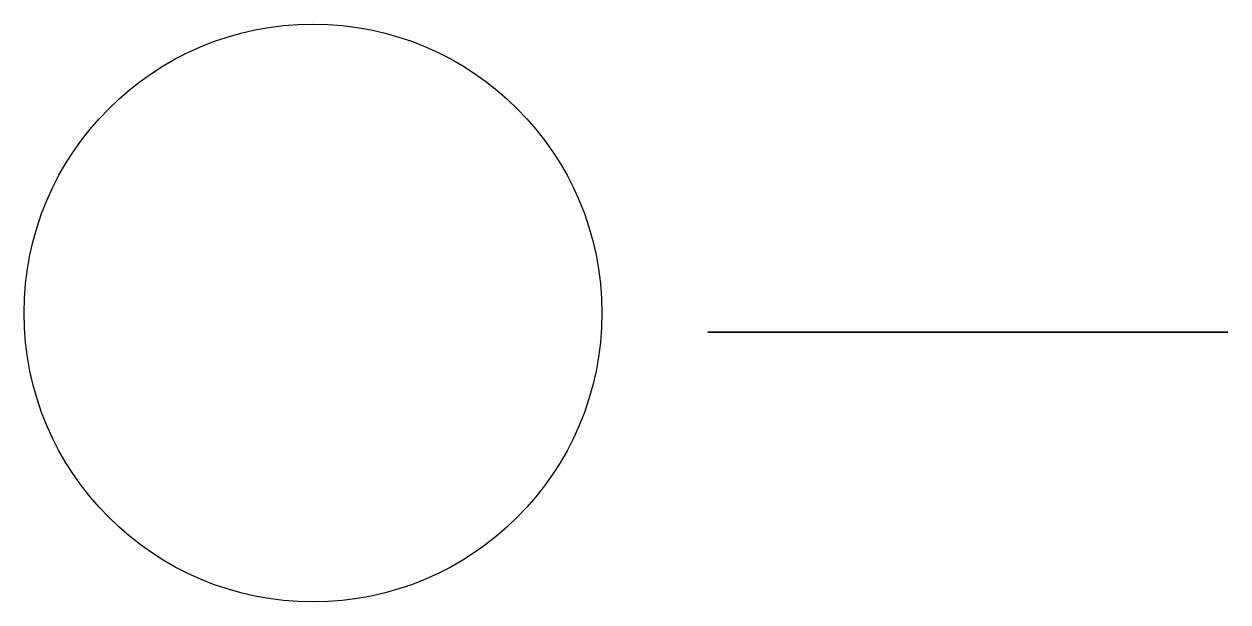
# Model space of a CAD drawing. Header units: millimetres. Extents: x -30 to 95, y -30 to 30.
import ezdxf

# ---------------------------------------------------------------- set-up
doc = ezdxf.new("R2010")
doc.units = ezdxf.units.MM
doc.layers.add('KIJUNTEN', color=1, linetype='Continuous')

msp = doc.modelspace()

# ---------------------------------------------------------------- linework, layer by layer
at = {"color": 2, "extrusion": (0, -1, 6.12323e-17), "elevation": 2}
msp.add_lwpolyline([(60.5, 617.15), (75.5, 617.15), (75.5, 632.15), (60.5, 632.15)], close=True, dxfattribs=at)
at = {"color": 2}
msp.add_polyline3d([(95, -2, 573.65), (95, -2, 675.65), (41, -2, 675.65), (41, -2, 573.65), (95, -2, 573.65)], close=True, dxfattribs=at)
at = {"layer": 'KIJUNTEN', "color": 1, "linetype": 'Continuous'}
msp.add_circle((0, 0), 30, dxfattribs=at)

doc.saveas('drawing.dxf')
